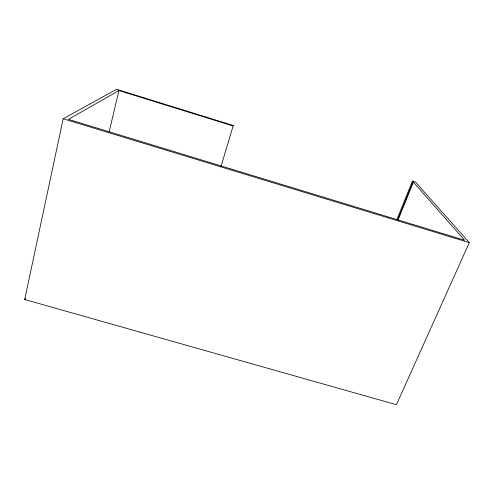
<?xml version="1.0" encoding="UTF-8"?>
<svg xmlns="http://www.w3.org/2000/svg" width="494" height="494" viewBox="0 0 494 494"><rect width="100%" height="100%" fill="white"/><g stroke="black" fill="none" stroke-linecap="round" stroke-linejoin="round"><path stroke-width="0.74" d="M412.453 181.082L415.454 182.014L469.3 242.622L396.429 404.703L24.7 299.506L63.183 118.776L116.596 89.297L233.285 125.501L233.162 125.989L118.949 90.563L68.413 119.35L464.601 240.22L412.453 181.082L396.849 219.626M109.131 131.812L118.949 90.563M220.985 166.435L233.285 125.501M397.491 220.256L413.077 181.792M397.843 220.38L413.447 181.909M24.7 299.506L25.676 298.32M63.183 118.776L469.3 242.622"/></g></svg>
